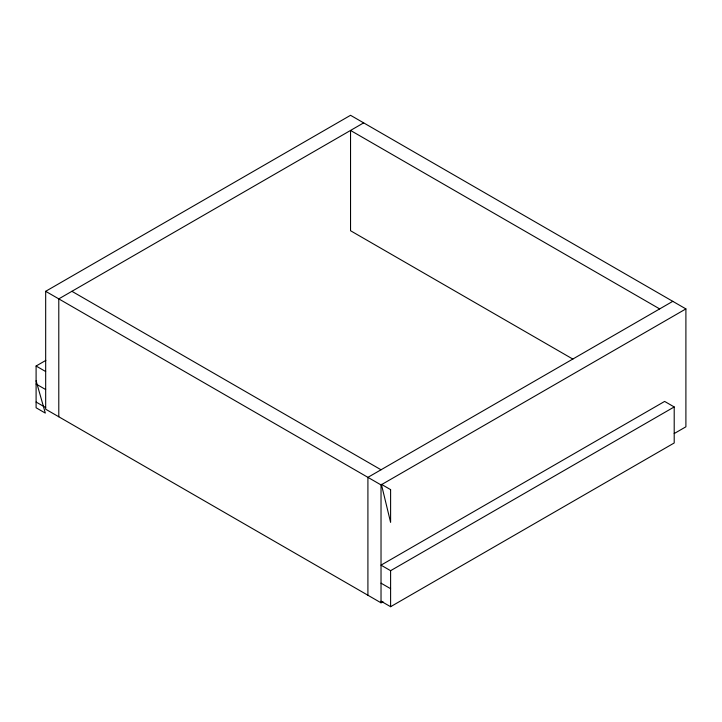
<?xml version="1.0" encoding="UTF-8"?>
<svg xmlns="http://www.w3.org/2000/svg" width="722" height="722" viewBox="0 0 722 722"><rect width="100%" height="100%" fill="white"/><g stroke="black" fill="none" stroke-linecap="round" stroke-linejoin="round"><path stroke-width="1.08" d="M382.976 601.697L381.026 602.816L45.676 409.203L45.676 291.309L350.54 115.294L685.9 308.908L685.9 426.801L674.213 433.552M363.662 122.866L58.789 298.881L58.789 416.774M36.1 380.747L45.315 413.092L36.1 407.768L36.1 366.018L45.847 360.386M672.787 301.336L367.913 477.35L367.913 595.244M45.676 291.309L381.026 484.922L685.9 308.908M674.204 406.946L664.628 401.423L381.026 565.155L390.602 570.687L674.204 406.946L674.204 442.974L390.602 606.706L381.026 601.182M659.664 308.908L350.54 130.438L350.54 230.733L572.88 359.096M71.902 291.309L381.026 469.778M36.1 366.018L45.676 371.541M36.1 384.023L45.676 389.555M381.026 583.168L390.602 588.692M36.1 402.037L45.676 407.56M390.602 570.687L390.602 606.706M381.026 484.922L381.026 602.816M390.602 489.633L381.387 484.309L390.602 522.385L390.602 489.633"/></g></svg>
